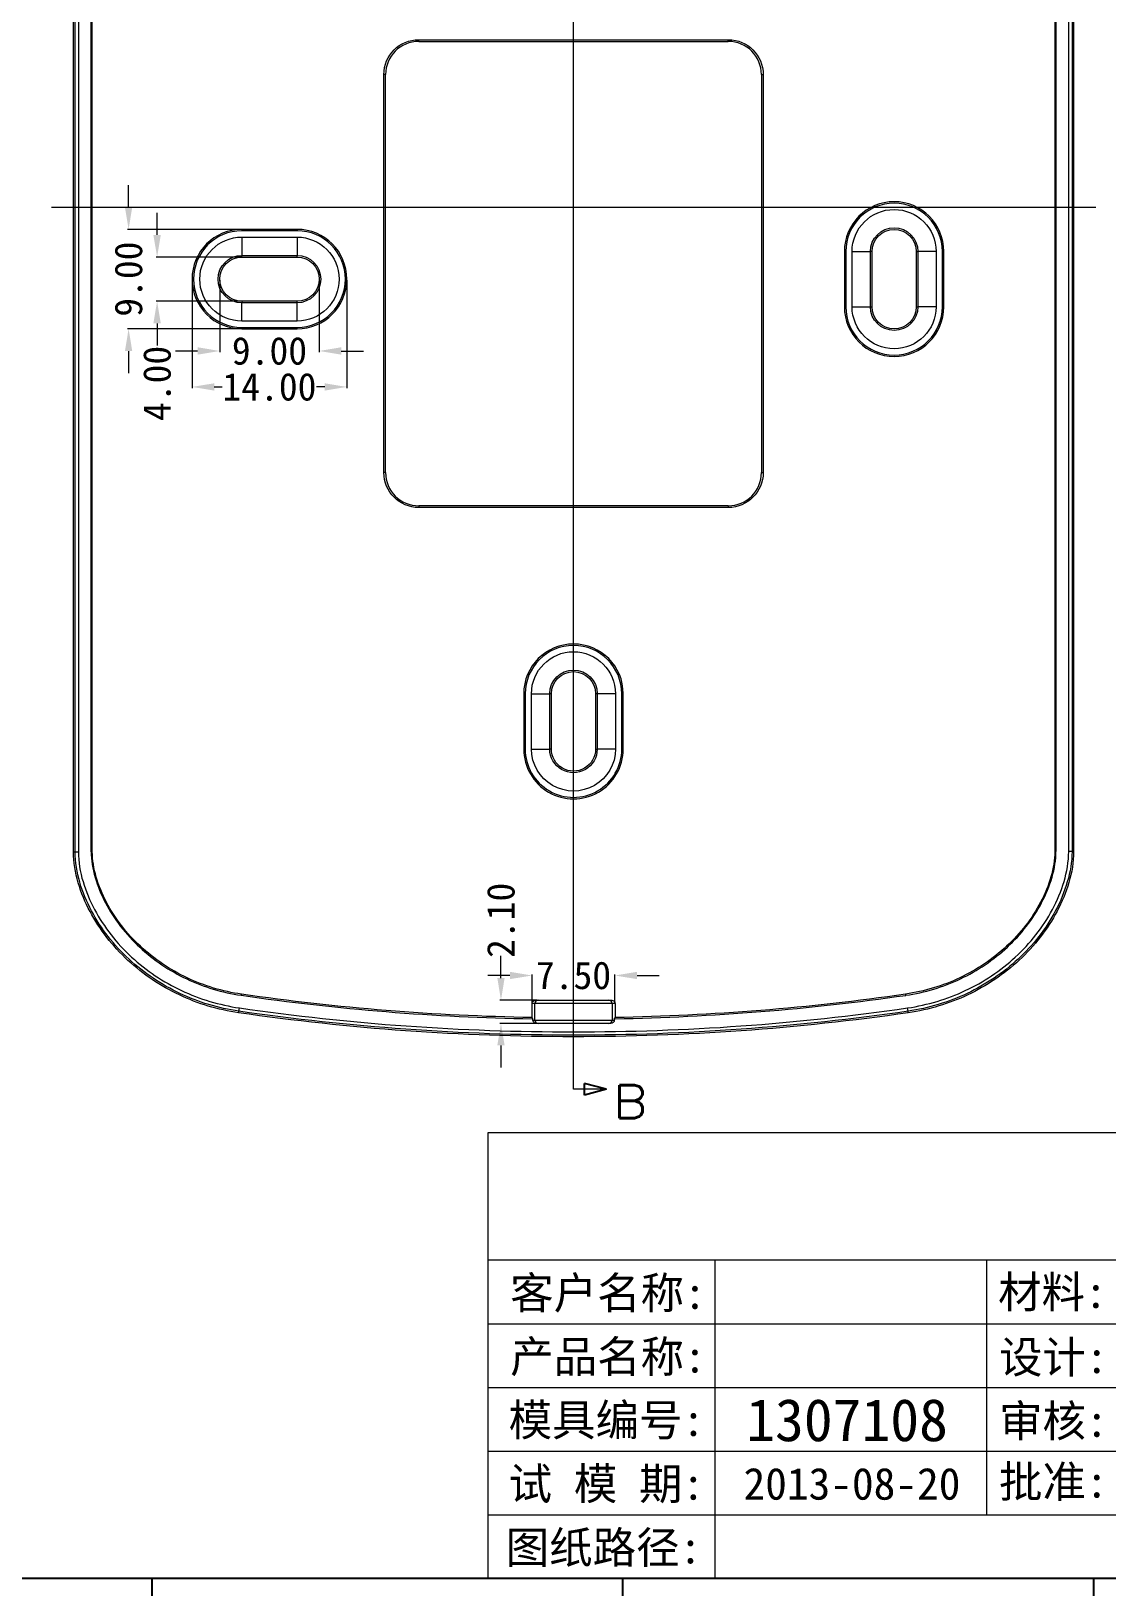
# Model space of a CAD drawing. Header units: inches. Extents: x 891 to 1249, y 156 to 796.
# Drawn here: x 1058.9 to 1156.2, y 280 to 420.8 of the extents above; entities that cross this region are included whole.
import ezdxf
from ezdxf.lldxf.tags import DXFTag

# ---------------------------------------------------------------- set-up
doc = ezdxf.new("R2010")
doc.units = ezdxf.units.IN
doc.header["$MEASUREMENT"] = 0
doc.layers.add('10', color=7, linetype='Continuous', true_color=0xffffff)
doc.layers.add('20', color=7, linetype='Continuous', true_color=0xffffff)
doc.layers.add('50', color=7, linetype='Continuous')
doc.layers.add('dtext', color=4, linetype='Continuous')
doc.layers.add('dim', color=82, linetype='Continuous', lineweight=9)
doc.styles.add('blockfont', font='simplex.shx', dxfattribs={"bigfont": 'bigfont'})
doc.styles.add('仿宋', font='SIMFANG.TTF', dxfattribs={"width": 0.7})
tags = doc.linetypes.add('PHANTOM', pattern=[2.5, 1.25, -0.25, 0.25, -0.25, 0.25, -0.25]).pattern_tags.tags
tags[14:15] = [DXFTag(74, 4), DXFTag(75, 0), DXFTag(340, '0'), DXFTag(46, 0.0), DXFTag(50, 0.0), DXFTag(44, 0.0), DXFTag(45, 0.0)]
tags[12:13] = [DXFTag(74, 4), DXFTag(75, 0), DXFTag(340, '0'), DXFTag(46, 0.0), DXFTag(50, 0.0), DXFTag(44, 0.0), DXFTag(45, 0.0)]
tags[10:11] = [DXFTag(74, 4), DXFTag(75, 0), DXFTag(340, '0'), DXFTag(46, 0.0), DXFTag(50, 0.0), DXFTag(44, 0.0), DXFTag(45, 0.0)]
tags[8:9] = [DXFTag(74, 4), DXFTag(75, 0), DXFTag(340, '0'), DXFTag(46, 0.0), DXFTag(50, 0.0), DXFTag(44, 0.0), DXFTag(45, 0.0)]
tags[6:7] = [DXFTag(74, 4), DXFTag(75, 0), DXFTag(340, '0'), DXFTag(46, 0.0), DXFTag(50, 0.0), DXFTag(44, 0.0), DXFTag(45, 0.0)]
tags[4:5] = [DXFTag(74, 4), DXFTag(75, 0), DXFTag(340, '0'), DXFTag(46, 0.0), DXFTag(50, 0.0), DXFTag(44, 0.0), DXFTag(45, 0.0)]
doc.dimstyles.new('2.5', dxfattribs={"dimtxt": 2.5, "dimasz": 2, "dimexe": 0.1, "dimexo": 0.1, "dimgap": 0.1, "dimtad": 0, "dimzin": 0, "dimdsep": 46, "dimtxsty": 'Standard', "dimcen": 0, "dimclrd": 4, "dimclre": 4, "dimclrt": 3, "dimadec": 1, "dimazin": 0, "dimtfac": 1, "dimtofl": 0, "dimtmove": 0, "dimatfit": 3, "dimfxl": 0.18, "dimtolj": 1, "dimtzin": 0, "dimlwd": 9, "dimlwe": 9, "dimarcsym": 0})

# ---------------------------------------------------------------- blocks, each defined once
blk = doc.blocks.new('ASSORTED_DRAFT2')
at = {"color": 13}
for p, q in [((709.8, 368.74), (707.8, 369.28)), ((707.8, 368.21), (707.8, 369.28)), ((709.8, 368.74), (707.8, 368.21))]:
    blk.add_line(p, q, dxfattribs=at)
blk = doc.blocks.new('*D54')
at = {"layer": 'Defpoints', "color": 0, "lineweight": 9}
for p in [(1075.94, 398.32), (1084.94, 398.32), (1084.94, 391.82)]:
    blk.add_point(p, dxfattribs=at)
at = {"layer": 'dim', "color": 4, "lineweight": 9}
for p, q in [((1075.94, 398.22), (1075.94, 391.72)), ((1084.94, 398.22), (1084.94, 391.72)), ((1073.94, 391.82), (1071.94, 391.82)), ((1086.94, 391.82), (1088.94, 391.82))]:
    blk.add_line(p, q, dxfattribs=at)
for points in [[(1073.94, 392.16), (1073.94, 391.49), (1075.94, 391.82)], [(1086.94, 392.16), (1086.94, 391.49), (1084.94, 391.82)]]:
    blk.add_solid(points, dxfattribs=at)
at = {"layer": 'dim', "color": 3, "lineweight": 9, "insert": (1080.44, 391.82), "char_height": 2.5, "attachment_point": 5}
blk.add_mtext('\\A1;9.00', dxfattribs=at)
blk = doc.blocks.new('*D55')
at = {"layer": 'Defpoints', "color": 0, "lineweight": 9}
for p in [(1073.44, 398.32), (1087.44, 398.32), (1087.44, 388.57)]:
    blk.add_point(p, dxfattribs=at)
at = {"layer": 'dim', "color": 4, "lineweight": 9}
for p, q in [((1073.44, 398.22), (1073.44, 388.47)), ((1087.44, 398.22), (1087.44, 388.47)), ((1075.44, 388.57), (1076.17, 388.57)), ((1085.44, 388.57), (1084.71, 388.57))]:
    blk.add_line(p, q, dxfattribs=at)
for points in [[(1075.44, 388.9), (1075.44, 388.24), (1073.44, 388.57)], [(1085.44, 388.9), (1085.44, 388.24), (1087.44, 388.57)]]:
    blk.add_solid(points, dxfattribs=at)
at = {"layer": 'dim', "color": 3, "lineweight": 9, "insert": (1080.44, 388.57), "char_height": 2.5, "attachment_point": 5}
blk.add_mtext('\\A1;14.00', dxfattribs=at)
blk = doc.blocks.new('*D56')
at = {"layer": 'Defpoints', "color": 0, "lineweight": 9}
for p in [(1077.94, 400.32), (1070.28, 396.32), (1077.94, 396.32)]:
    blk.add_point(p, dxfattribs=at)
at = {"layer": 'dim', "color": 4, "lineweight": 9}
for p, q in [((1070.28, 402.32), (1070.28, 404.32)), ((1077.84, 400.32), (1070.18, 400.32)), ((1077.84, 396.32), (1070.18, 396.32)), ((1070.28, 394.32), (1070.28, 392.32))]:
    blk.add_line(p, q, dxfattribs=at)
for points in [[(1069.94, 402.32), (1070.61, 402.32), (1070.28, 400.32)], [(1069.94, 394.32), (1070.61, 394.32), (1070.28, 396.32)]]:
    blk.add_solid(points, dxfattribs=at)
at = {"layer": 'dim', "color": 3, "lineweight": 9, "insert": (1070.28, 388.89), "char_height": 2.5, "attachment_point": 5, "rotation": 90}
blk.add_mtext('\\A1;4.00', dxfattribs=at)
blk = doc.blocks.new('*D57')
at = {"layer": 'Defpoints', "color": 0, "lineweight": 9}
for p in [(1077.94, 402.82), (1067.7, 393.82), (1077.94, 393.82)]:
    blk.add_point(p, dxfattribs=at)
at = {"layer": 'dim', "color": 4, "lineweight": 9}
for p, q in [((1067.7, 404.82), (1067.7, 406.82)), ((1077.84, 402.82), (1067.6, 402.82)), ((1077.84, 393.82), (1067.6, 393.82)), ((1067.7, 391.82), (1067.7, 389.82))]:
    blk.add_line(p, q, dxfattribs=at)
for points in [[(1067.37, 404.82), (1068.03, 404.82), (1067.7, 402.82)], [(1067.37, 391.82), (1068.03, 391.82), (1067.7, 393.82)]]:
    blk.add_solid(points, dxfattribs=at)
at = {"layer": 'dim', "color": 3, "lineweight": 9, "insert": (1067.7, 398.32), "char_height": 2.5, "attachment_point": 5, "rotation": 90}
blk.add_mtext('\\A1;9.00', dxfattribs=at)
blk = doc.blocks.new('*D61')
at = {"layer": 'Defpoints', "color": 0, "lineweight": 9}
for p in [(1111.69, 335.34), (1104.19, 332.81), (1111.69, 332.81)]:
    blk.add_point(p, dxfattribs=at)
at = {"layer": 'dim', "color": 4, "lineweight": 9}
for p, q in [((1102.19, 335.34), (1100.19, 335.34)), ((1104.19, 332.91), (1104.19, 335.44)), ((1111.69, 332.91), (1111.69, 335.44)), ((1113.69, 335.34), (1115.69, 335.34))]:
    blk.add_line(p, q, dxfattribs=at)
for points in [[(1102.19, 335.67), (1102.19, 335.01), (1104.19, 335.34)], [(1113.69, 335.67), (1113.69, 335.01), (1111.69, 335.34)]]:
    blk.add_solid(points, dxfattribs=at)
at = {"layer": 'dim', "color": 3, "lineweight": 9, "insert": (1107.94, 335.34), "char_height": 2.5, "attachment_point": 5}
blk.add_mtext('\\A1;7.50', dxfattribs=at)
blk = doc.blocks.new('*D62')
at = {"layer": 'Defpoints', "color": 0, "lineweight": 9}
for p in [(1101.38, 333.11), (1104.75, 333.11), (1104.75, 331.01)]:
    blk.add_point(p, dxfattribs=at)
at = {"layer": 'dim', "color": 4, "lineweight": 9}
for p, q in [((1101.38, 335.11), (1101.38, 337.11)), ((1104.65, 333.11), (1101.28, 333.11)), ((1104.65, 331.01), (1101.28, 331.01)), ((1101.38, 329.01), (1101.38, 327.01))]:
    blk.add_line(p, q, dxfattribs=at)
for points in [[(1101.05, 335.11), (1101.71, 335.11), (1101.38, 333.11)], [(1101.05, 329.01), (1101.71, 329.01), (1101.38, 331.01)]]:
    blk.add_solid(points, dxfattribs=at)
at = {"layer": 'dim', "color": 3, "lineweight": 9, "insert": (1101.38, 340.33), "char_height": 2.5, "attachment_point": 5, "rotation": 90}
blk.add_mtext('\\A1;2.10', dxfattribs=at)
blk = doc.blocks.new('7')
for p, q in [((2215.95, 246.19), (2215.95, 241.19)), ((2265.95, 246.19), (2265.95, 241.19)), ((2315.95, 246.19), (2315.95, 241.19))]:
    blk.add_line(p, q)
blk.add_lwpolyline([(2415.95, 246.19), (2015.95, 246.19), (2015.95, 523.19), (2415.95, 523.19)], close=True)

msp = doc.modelspace()

# ---------------------------------------------------------------- linework, layer by layer
at = {"color": 7, "lineweight": 9}
for p, q in [((1100.208, 321.141), (1240.136, 321.141)), ((1100.208, 280.79), (1100.208, 321.141)), ((1100.208, 309.612), (1240.136, 309.612)), ((1120.74, 280.79), (1120.74, 309.612)), ((1145.303, 309.612), (1145.303, 286.555)), ((1100.208, 303.848), (1240.136, 303.848)), ((1100.208, 298.084), (1240.136, 298.084)), ((1100.208, 292.319), (1240.136, 292.319)), ((1100.208, 286.555), (1240.136, 286.555)), ((1104.933, 280.79), (1240.136, 280.79))]:
    msp.add_line(p, q, dxfattribs=at)
at = {"layer": '10', "color": 1, "linetype": 'PHANTOM', "lineweight": 9, "ltscale": 8}
for p, q in [((1107.939, 325.047), (1107.939, 482.968)), ((1060.714, 404.82), (1155.173, 404.82))]:
    msp.add_line(p, q, dxfattribs=at)
at = {"layer": '20', "color": 7, "lineweight": 9}
for p, q in [((1062.715, 346.528), (1062.712, 468.61)), ((1062.857, 346.529), (1062.855, 468.61)), ((1063.154, 468.61), (1063.156, 346.533)), ((1064.309, 346.536), (1064.307, 468.609)), ((1064.414, 346.537), (1064.412, 468.609)), ((1151.473, 468.617), (1151.473, 346.555)), ((1151.578, 468.617), (1151.578, 346.554)), ((1152.731, 346.549), (1152.731, 468.617)), ((1153.03, 468.617), (1153.03, 346.549)), ((1153.173, 468.617), (1153.173, 346.55)), ((1093.941, 419.977), (1121.941, 419.977)), ((1093.941, 419.82), (1093.941, 419.977)), ((1093.941, 419.82), (1121.941, 419.82)), ((1121.941, 419.82), (1121.941, 419.977)), ((1090.783, 380.82), (1090.783, 416.82)), ((1090.941, 416.82), (1090.783, 416.82)), ((1090.941, 380.82), (1090.941, 416.82)), ((1124.941, 416.82), (1125.098, 416.82)), ((1124.941, 416.82), (1124.941, 380.82)), ((1125.098, 416.82), (1125.098, 380.82)), ((1082.94, 402.82), (1077.94, 402.82)), ((1077.94, 402.82), (1077.94, 402.689)), ((1082.94, 402.689), (1077.94, 402.689)), ((1082.94, 402.82), (1082.94, 402.689)), ((1077.94, 402.12), (1077.94, 400.464)), ((1077.94, 402.12), (1082.94, 402.12)), ((1082.94, 402.12), (1082.94, 400.464)), ((1077.94, 400.464), (1082.94, 400.464)), ((1077.94, 400.32), (1077.94, 400.464)), ((1077.94, 400.32), (1082.94, 400.32)), ((1082.94, 400.32), (1082.94, 400.464)), ((1132.439, 400.82), (1132.439, 395.82)), ((1132.439, 400.82), (1132.57, 400.82)), ((1132.57, 400.82), (1132.57, 395.82)), ((1133.139, 395.82), (1133.139, 400.82)), ((1133.139, 400.82), (1134.795, 400.82)), ((1134.795, 395.82), (1134.795, 400.82)), ((1134.939, 400.82), (1134.795, 400.82)), ((1134.939, 395.82), (1134.939, 400.82)), ((1138.939, 400.82), (1139.082, 400.82)), ((1138.939, 400.82), (1138.939, 395.82)), ((1139.082, 400.82), (1139.082, 395.82)), ((1140.739, 400.82), (1139.082, 400.82)), ((1140.739, 400.82), (1140.739, 395.82)), ((1141.307, 395.82), (1141.307, 400.82)), ((1141.439, 400.82), (1141.307, 400.82)), ((1141.439, 395.82), (1141.439, 400.82)), ((1077.94, 396.32), (1077.94, 396.176)), ((1082.94, 396.32), (1077.94, 396.32)), ((1077.94, 394.52), (1077.94, 396.176)), ((1082.94, 396.176), (1077.94, 396.176)), ((1082.94, 396.176), (1082.94, 396.32)), ((1082.94, 394.52), (1082.94, 396.176)), ((1132.439, 395.82), (1132.57, 395.82)), ((1133.139, 395.82), (1134.795, 395.82)), ((1134.795, 395.82), (1134.939, 395.82)), ((1138.939, 395.82), (1139.082, 395.82)), ((1140.739, 395.82), (1139.082, 395.82)), ((1141.439, 395.82), (1141.307, 395.82)), ((1082.94, 394.52), (1077.94, 394.52)), ((1077.94, 393.82), (1077.94, 393.951)), ((1077.94, 393.951), (1082.94, 393.951)), ((1077.94, 393.82), (1082.94, 393.82)), ((1082.94, 393.82), (1082.94, 393.951)), ((1090.941, 380.82), (1090.783, 380.82)), ((1124.941, 380.82), (1125.098, 380.82)), ((1093.941, 377.82), (1093.941, 377.662)), ((1121.941, 377.82), (1093.941, 377.82)), ((1121.941, 377.662), (1093.941, 377.662)), ((1121.941, 377.82), (1121.941, 377.662)), ((1103.439, 360.82), (1103.57, 360.82)), ((1103.439, 360.82), (1103.439, 355.82)), ((1103.57, 360.82), (1103.57, 355.82)), ((1104.139, 355.82), (1104.139, 360.82)), ((1104.139, 360.82), (1105.795, 360.82)), ((1105.795, 355.82), (1105.795, 360.82)), ((1105.939, 360.82), (1105.795, 360.82)), ((1105.939, 355.82), (1105.939, 360.82)), ((1110.082, 360.82), (1109.939, 360.82)), ((1109.939, 360.82), (1109.939, 355.82)), ((1110.082, 360.82), (1110.082, 355.82)), ((1111.739, 360.82), (1110.082, 360.82)), ((1111.739, 360.82), (1111.739, 355.82)), ((1112.307, 355.82), (1112.307, 360.82)), ((1112.439, 360.82), (1112.307, 360.82)), ((1112.439, 355.82), (1112.439, 360.82)), ((1103.439, 355.82), (1103.57, 355.82)), ((1104.139, 355.82), (1105.795, 355.82)), ((1105.939, 355.82), (1105.795, 355.82)), ((1109.939, 355.82), (1110.082, 355.82)), ((1111.739, 355.82), (1110.082, 355.82)), ((1112.439, 355.82), (1112.307, 355.82)), ((1077.898, 333.65), (1077.883, 333.546)), ((1104.191, 331.533), (1104.191, 332.809)), ((1104.447, 332.809), (1104.191, 332.809)), ((1104.447, 331.309), (1104.447, 332.809)), ((1111.438, 332.809), (1104.447, 332.809)), ((1104.492, 333.109), (1104.747, 333.109)), ((1104.747, 333.109), (1111.138, 333.109)), ((1111.138, 333.109), (1111.393, 333.109)), ((1111.694, 332.809), (1111.438, 332.809)), ((1111.438, 332.809), (1111.438, 331.309)), ((1111.694, 332.809), (1111.694, 331.533)), ((1104.254, 331.309), (1104.254, 331.427)), ((1104.254, 331.309), (1104.447, 331.309)), ((1104.447, 331.309), (1111.438, 331.309)), ((1104.747, 331.009), (1104.555, 331.009)), ((1111.138, 331.009), (1104.747, 331.009)), ((1111.33, 331.009), (1111.138, 331.009)), ((1111.438, 331.309), (1111.631, 331.309)), ((1111.631, 331.427), (1111.631, 331.309))]:
    msp.add_line(p, q, dxfattribs=at)
at = {"layer": '20', "color": 1, "lineweight": 9}
msp.add_line((1110.939, 325.047), (1107.939, 325.047), dxfattribs=at)
at = {"layer": '20', "color": 7, "lineweight": 9, "extrusion": (0, 0, -1)}
for centre, radius, start, end in [((-1093.941, 416.82), 3.157, 0, 90), ((-1121.941, 416.82), 3.157, 90, 180), ((-1136.939, 400.82), 3.8, 0, 180), ((-1136.939, 400.82), 2.144, 0, 180), ((-1136.939, 400.82), 2, 0, 180), ((-1077.94, 398.32), 3.8, 270, 90), ((-1082.94, 398.32), 3.8, 90, 270), ((-1077.94, 398.32), 2.144, 270, 90), ((-1077.94, 398.32), 2, 270, 90), ((-1082.94, 398.32), 2.144, 90, 270), ((-1082.94, 398.32), 2, 90, 270), ((-1136.939, 395.82), 3.8, 180, 0), ((-1136.939, 395.82), 2.144, 180, 0), ((-1136.939, 395.82), 2, 180, 0), ((-1093.941, 380.82), 3.157, 270, 0), ((-1121.941, 380.82), 3.157, 180, 270), ((-1107.939, 360.82), 3.8, 0, 179.99635), ((-1107.939, 360.82), 2.144, 0, 180), ((-1107.939, 360.82), 2, 0, 179.99635), ((-1107.939, 355.82), 3.8, 180, 0.00365), ((-1107.939, 355.82), 2.144, 180, 0.00365), ((-1107.939, 355.82), 2, 180, 0.00365)]:
    msp.add_arc(centre, radius, start, end, dxfattribs=at)
at = {"layer": '20', "color": 7, "lineweight": 9}
for centre, radius, start, end in [((1093.941, 416.82), 3, 90, 180), ((1121.941, 416.82), 3, 0, 90), ((1136.939, 400.82), 4.5, 0, 180), ((1136.939, 400.82), 4.369, 0, 180), ((1077.94, 398.32), 4.5, 90, 270), ((1077.94, 398.32), 4.369, 90, 270), ((1082.94, 398.32), 4.5, 270, 90), ((1082.94, 398.32), 4.369, 270, 90), ((1136.939, 395.82), 4.5, 180, 0), ((1136.939, 395.82), 4.369, 180, 0), ((1093.941, 380.82), 3, 180, 270), ((1121.941, 380.82), 3, 270, 0), ((1107.939, 360.82), 4.5, 0, 179.99635), ((1107.939, 360.82), 4.369, 0, 179.99635), ((1107.939, 355.82), 4.5, 180, 0.00365), ((1107.939, 355.82), 4.369, 179.99635, 0)]:
    msp.add_arc(centre, radius, start, end, dxfattribs=at)
at = {"layer": '20', "color": 7, "lineweight": 9, "extrusion": (0, 0, -1)}
for centre, major_axis, start_param, end_param in [((1104.492, 332.809), (0.3, 0), 3.1415927, 4.712389), ((1111.393, 332.809), (-0.3, 0), 1.5707963, 3.1415927), ((1104.555, 331.309), (0.3, 0), 1.5707963, 3.1415927), ((1111.33, 331.309), (-0.3, 0), 3.1415927, 4.712389)]:
    msp.add_ellipse(centre, major_axis=major_axis, ratio=0.9986295, start_param=start_param, end_param=end_param, dxfattribs=at)
at = {"layer": '20', "color": 7, "lineweight": 9}
for centre, major_axis, start_param, end_param in [((1104.747, 332.809), (0, 0.3), 0, 1.5707963), ((1111.138, 332.809), (0, 0.3), 4.712389, 6.2831853), ((1104.747, 331.309), (0, -0.3), 4.712389, 6.2831853), ((1111.138, 331.309), (0, -0.3), 0, 1.5707963)]:
    msp.add_ellipse(centre, major_axis=major_axis, ratio=0.9986295, start_param=start_param, end_param=end_param, dxfattribs=at)
for points, degree in [([(1062.714, 346.528), (1062.857, 346.529)], 1), ([(1153.03, 346.549), (1153.022, 346.549), (1152.883, 346.55), (1152.731, 346.551)], 3), ([(1153.173, 346.55), (1153.125, 346.55), (1153.078, 346.55), (1153.03, 346.55)], 3), ([(1104.191, 331.533), (1095.394, 331.687), (1086.601, 332.384), (1077.898, 333.65)], 3), ([(1137.975, 333.65), (1129.274, 332.384), (1120.489, 331.698), (1111.694, 331.533)], 3), ([(1077.653, 331.968), (1077.659, 332.015), (1077.666, 332.062), (1077.673, 332.109)], 3), ([(1077.673, 332.109), (1077.674, 332.117), (1077.694, 332.255), (1077.716, 332.406)], 3), ([(1138.202, 332.109), (1138.2, 332.117), (1138.18, 332.255), (1138.158, 332.406)], 3), ([(1138.223, 331.968), (1138.216, 332.015), (1138.209, 332.062), (1138.202, 332.109)], 3)]:
    msp.add_open_spline(points, degree=degree, dxfattribs=at)
for points, knots in [([(1077.653, 331.968), (1075.779, 332.243), (1073.992, 332.779), (1070.589, 334.383), (1069.019, 335.44), (1066.957, 337.343), (1066.31, 338.044), (1065.16, 339.526), (1064.652, 340.307), (1063.344, 342.777), (1062.732, 344.619), (1062.715, 346.528)], [0, 0, 0, 0, 0.25, 0.25, 0.5, 0.5, 0.625, 0.625, 0.75, 0.75, 1, 1, 1, 1]), ([(1062.857, 346.529), (1062.868, 346.53), (1062.9, 346.53), (1062.922, 346.531), (1062.978, 346.531), (1063.01, 346.531), (1063.081, 346.532), (1063.119, 346.532), (1063.156, 346.533)], [0, 0, 0, 0, 0.25, 0.5, 0.5, 0.75, 0.75, 1, 1, 1, 1]), ([(1077.673, 332.109), (1075.824, 332.38), (1074.017, 332.924), (1070.674, 334.501), (1069.109, 335.552), (1066.385, 338.064), (1065.214, 339.553), (1063.481, 342.82), (1062.874, 344.652), (1062.857, 346.53)], [0, 0, 0, 0, 0.25, 0.25, 0.5, 0.5, 0.75, 0.75, 1, 1, 1, 1]), ([(1063.156, 346.533), (1063.173, 344.684), (1063.771, 342.906), (1065.478, 339.702), (1066.63, 338.242), (1069.307, 335.78), (1070.845, 334.75), (1074.127, 333.204), (1075.901, 332.672), (1077.716, 332.406)], [0, 0, 0, 0, 0.25, 0.25, 0.5, 0.5, 0.75, 0.75, 1, 1, 1, 1]), ([(1064.309, 346.543), (1064.309, 346.538), (1064.309, 346.534), (1064.31, 346.529), (1064.325, 345.014), (1064.827, 343.395), (1066.389, 340.425), (1067.45, 339.063), (1069.958, 336.739), (1071.401, 335.766), (1074.508, 334.297), (1076.177, 333.796), (1077.876, 333.547), (1077.881, 333.547), (1077.885, 333.546), (1077.89, 333.545)], [0, 0, 0, 0, 0.0000289, 0.0000289, 0.0000289, 0.2500202, 0.2500202, 0.5000115, 0.5000115, 0.7500028, 0.7500028, 0.9999941, 0.9999941, 0.9999941, 1, 1, 1, 1]), ([(1064.414, 346.537), (1064.404, 346.537), (1064.393, 346.537), (1064.382, 346.537), (1064.372, 346.537), (1064.361, 346.537), (1064.35, 346.537), (1064.337, 346.537), (1064.323, 346.537), (1064.309, 346.536)], [0, 0, 0, 0, 0.3044566, 0.3044566, 0.3044566, 0.6089133, 0.6089133, 0.6089133, 1, 1, 1, 1]), ([(1077.898, 333.65), (1076.203, 333.899), (1074.543, 334.396), (1071.455, 335.856), (1070.021, 336.824), (1067.53, 339.133), (1066.476, 340.485), (1064.926, 343.432), (1064.43, 345.038), (1064.414, 346.537)], [0, 0, 0, 0, 0.25, 0.25, 0.5, 0.5, 0.75, 0.75, 1, 1, 1, 1]), ([(1151.473, 346.555), (1151.463, 345.062), (1150.964, 343.45), (1149.414, 340.499), (1148.359, 339.145), (1145.867, 336.831), (1144.431, 335.861), (1141.342, 334.399), (1139.679, 333.905), (1137.975, 333.65)], [0, 0, 0, 0, 0.25, 0.25, 0.5, 0.5, 0.75, 0.75, 1, 1, 1, 1]), ([(1137.983, 333.545), (1137.988, 333.546), (1137.993, 333.547), (1137.997, 333.547), (1139.704, 333.802), (1141.377, 334.299), (1144.486, 335.771), (1145.93, 336.747), (1148.439, 339.075), (1149.501, 340.439), (1151.063, 343.413), (1151.568, 345.039), (1151.578, 346.547), (1151.578, 346.552), (1151.578, 346.556), (1151.578, 346.561)], [0, 0, 0, 0, 0.0000096, 0.0000096, 0.0000096, 0.2500024, 0.2500024, 0.4999952, 0.4999952, 0.749988, 0.749988, 0.9999808, 0.9999808, 0.9999808, 1, 1, 1, 1]), ([(1138.158, 332.405), (1139.979, 332.677), (1141.72, 333.192), (1145.029, 334.747), (1146.562, 335.774), (1149.24, 338.233), (1150.399, 339.696), (1151.688, 342.112), (1152.049, 342.971), (1152.562, 344.723), (1152.725, 345.619), (1152.731, 346.549)], [0, 0, 0, 0, 0.25, 0.25, 0.5, 0.5, 0.75, 0.75, 0.875, 0.875, 1, 1, 1, 1]), ([(1153.03, 346.55), (1153.025, 345.604), (1152.861, 344.692), (1152.346, 342.909), (1151.982, 342.034), (1150.679, 339.571), (1149.506, 338.079), (1146.79, 335.568), (1145.244, 334.523), (1141.858, 332.92), (1140.055, 332.386), (1138.202, 332.109)], [0, 0, 0, 0, 0.125, 0.125, 0.25, 0.25, 0.5, 0.5, 0.75, 0.75, 1, 1, 1, 1]), ([(1153.173, 346.55), (1153.162, 344.646), (1152.552, 342.812), (1150.808, 339.506), (1149.627, 337.998), (1146.878, 335.454), (1145.297, 334.39), (1141.919, 332.792), (1140.092, 332.247), (1138.223, 331.968)], [0, 0, 0, 0, 0.25, 0.25, 0.5, 0.5, 0.75, 0.75, 1, 1, 1, 1]), ([(1151.473, 346.555), (1151.483, 346.555), (1151.494, 346.554), (1151.504, 346.554), (1151.515, 346.554), (1151.525, 346.554), (1151.536, 346.554), (1151.55, 346.554), (1151.564, 346.554), (1151.578, 346.554)], [0, 0, 0, 0, 0.3000544, 0.3000544, 0.3000544, 0.6001088, 0.6001088, 0.6001088, 1, 1, 1, 1]), ([(1077.883, 333.546), (1086.59, 332.28), (1095.387, 331.582), (1104.19, 331.428), (1104.211, 331.427), (1104.233, 331.427), (1104.254, 331.427)], [0, 0, 0, 0, 0.9975547, 0.9975547, 0.9975547, 1, 1, 1, 1]), ([(1111.631, 331.427), (1111.652, 331.427), (1111.674, 331.427), (1111.696, 331.428), (1120.495, 331.593), (1129.285, 332.28), (1137.983, 333.545), (1137.988, 333.546), (1137.992, 333.546), (1137.997, 333.547)], [0, 0, 0, 0, 0.0024509, 0.0024509, 0.0024509, 0.9999924, 0.9999924, 0.9999924, 1, 1, 1, 1]), ([(1137.975, 333.65), (1137.976, 333.64), (1137.978, 333.629), (1137.979, 333.619), (1137.981, 333.608), (1137.983, 333.598), (1137.984, 333.588), (1137.986, 333.574), (1137.988, 333.56), (1137.99, 333.546)], [0, 0, 0, 0, 0.3000544, 0.3000544, 0.3000544, 0.6001088, 0.6001088, 0.6001088, 1, 1, 1, 1]), ([(1138.202, 332.109), (1128.172, 330.65), (1118.062, 329.942), (1097.814, 329.942), (1087.703, 330.65), (1077.673, 332.109)], [0, 0, 0, 0, 0.5, 0.5, 1, 1, 1, 1]), ([(1077.716, 332.406), (1087.731, 330.949), (1097.827, 330.242), (1118.046, 330.242), (1128.142, 330.948), (1138.158, 332.405)], [0, 0, 0, 0, 0.5, 0.5, 1, 1, 1, 1]), ([(1138.223, 331.968), (1128.186, 330.508), (1118.069, 329.8), (1097.806, 329.8), (1087.689, 330.508), (1077.653, 331.968)], [0, 0, 0, 0, 0.5, 0.5, 1, 1, 1, 1]), ([(1104.254, 331.427), (1104.246, 331.44), (1104.238, 331.454), (1104.23, 331.468), (1104.217, 331.49), (1104.204, 331.511), (1104.191, 331.533)], [0, 0, 0, 0, 0.392066, 0.392066, 0.392066, 1, 1, 1, 1]), ([(1111.631, 331.427), (1111.641, 331.444), (1111.652, 331.462), (1111.662, 331.48), (1111.673, 331.497), (1111.683, 331.515), (1111.694, 331.533)], [0, 0, 0, 0, 0.5, 0.5, 0.5, 1, 1, 1, 1])]:
    msp.add_open_spline(points, degree=3, knots=knots, dxfattribs=at)

# ---------------------------------------------------------------- block references
at = {"layer": '20', "color": 1, "lineweight": 9}
msp.add_blockref('ASSORTED_DRAFT2', (401.139, -43.694), dxfattribs=at)
at = {"layer": '50', "color": 7, "linetype": 'Continuous', "lineweight": 9, "xscale": 0.8517317368501836, "yscale": 0.8517317368501551, "zscale": 0.8517317368500091}
msp.add_blockref('7', (-817.606, 71.1), dxfattribs=at)

# ---------------------------------------------------------------- texts
at = {"layer": '20', "color": 1, "lineweight": 9, "insert": (1111.522, 322.433), "char_height": 3, "attachment_point": 7, "line_spacing_factor": 0.903614, "style": 'blockfont'}
msp.add_mtext('\\W01.150;\\fsimplex.shx;B', dxfattribs=at)
at = {"layer": 'dtext', "color": 7, "lineweight": 9, "style": '仿宋'}
for s, p in [('客户名称:', (1102.21, 305.193)), ('材料:', (1146.338, 305.271)), ('产品名称:', (1102.21, 299.429)), ('设计:', (1146.422, 299.382)), ('模具编号:', (1102.072, 293.696)), ('审核:', (1146.422, 293.618)), ('批准:', (1146.422, 288.122)), ('试 模 期:', (1102.072, 287.931)), ('图纸路径:', (1101.806, 282.167))]:
    msp.add_text(s, height=2.8834, dxfattribs=at).set_placement(p)
at = {"layer": 'dtext', "color": 4, "lineweight": 9, "style": '仿宋'}
for s, height, p in [('1307108', 3.8311, (1123.56, 293.224)), ('2013-08-20', 2.8834, (1123.318, 287.932))]:
    msp.add_text(s, height=height, dxfattribs=at).set_placement(p)

# ---------------------------------------------------------------- dimensions: what is measured, and where the dimension line sits
at = {"layer": 'dim', "color": 4, "lineweight": 9}
for base, p1, p2, picture, middle in [((1067.7, 393.82), (1077.94, 402.82), (1077.94, 393.82), '*D57', (1067.7, 398.32)), ((1070.278, 396.32), (1077.94, 400.32), (1077.94, 396.32), '*D56', (1070.278, 388.887)), ((1101.382, 333.109), (1104.747, 331.009), (1104.747, 333.109), '*D62', (1101.382, 340.334))]:
    dim = msp.add_linear_dim(base=base, p1=p1, p2=p2, angle=90, dimstyle='2.5', dxfattribs=at)
    dim.commit()
    dim.dimension.update_dxf_attribs({"geometry": picture, "text_midpoint": middle})
for base, p1, p2, picture, middle in [((1084.94, 391.823), (1075.94, 398.32), (1084.94, 398.32), '*D54', (1080.44, 391.823)), ((1087.44, 388.572), (1073.44, 398.32), (1087.44, 398.32), '*D55', (1080.44, 388.572)), ((1111.694, 335.339), (1104.191, 332.809), (1111.694, 332.809), '*D61', (1107.943, 335.339))]:
    dim = msp.add_linear_dim(base=base, p1=p1, p2=p2, dimstyle='2.5', dxfattribs=at)
    dim.commit()
    dim.dimension.update_dxf_attribs({"geometry": picture, "text_midpoint": middle})

doc.saveas('drawing.dxf')
